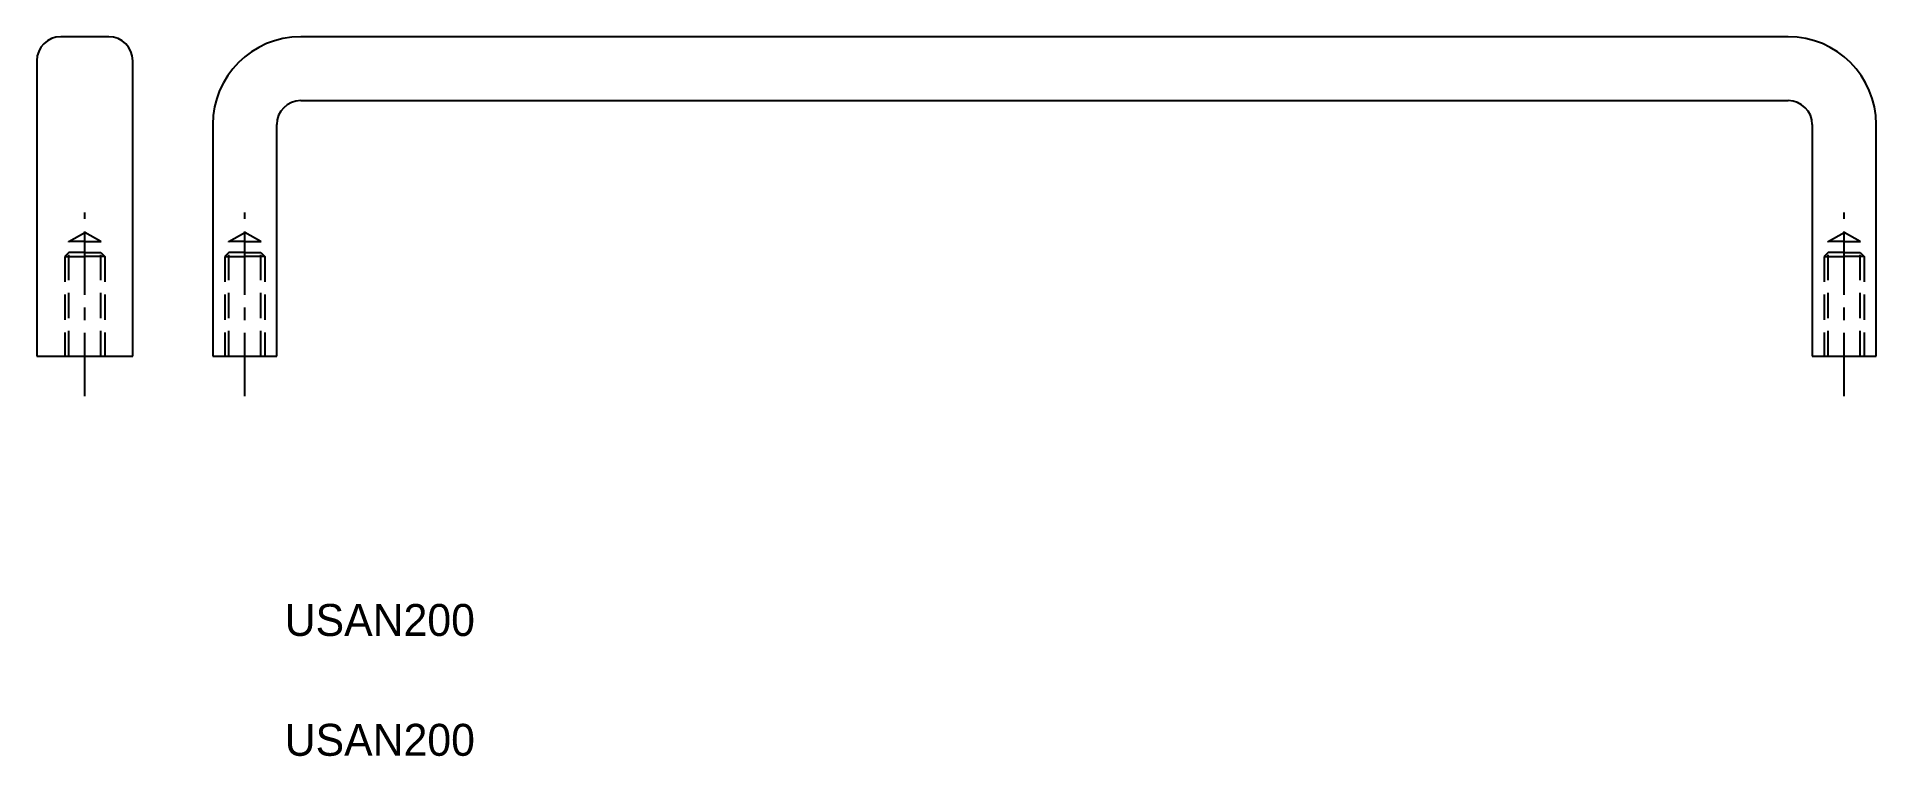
# Model space of a CAD drawing. Extents: x -21 to 209, y 10 to 100.
import ezdxf

# ---------------------------------------------------------------- set-up
doc = ezdxf.new("R2010")
doc.units = 0
doc.header["$LTSCALE"] = 0.25
doc.linetypes.add('CENTER', pattern=[50.8, 31.75, -6.35, 6.35, -6.35])
doc.linetypes.add('DASHED', pattern=[19.05, 12.7, -6.35])
doc.layers.get('0').update_dxf_attribs({"linetype": 'CONTINUOUS'})
doc.layers.add('CENTER', color=1, linetype='CENTER')

msp = doc.modelspace()

# ---------------------------------------------------------------- linework, layer by layer
at = {"color": 7, "linetype": 'CONTINUOUS'}
for p, q in [((-12, 100), (-18, 100)), ((198, 100), (12, 100)), ((-21, 97), (-21, 60)), ((-9, 60), (-9, 97)), ((12, 92), (198, 92)), ((1, 89), (1, 60)), ((9, 60), (9, 89)), ((201, 89), (201, 60)), ((209, 60), (209, 89)), ((-21, 60), (-9, 60)), ((1, 60), (9, 60)), ((201, 60), (209, 60))]:
    msp.add_line(p, q, dxfattribs=at)
at = {"color": 3, "linetype": 'DASHED'}
for p, q in [((-17, 74.354667), (-15, 75.509333)), ((-17, 60), (-17, 74.354667)), ((-15, 74.354667), (-17, 74.354667)), ((-13, 74.354667), (-15, 75.509333)), ((-15, 74.354667), (-13, 74.354667)), ((-13, 60), (-13, 74.354667)), ((3, 74.354667), (5, 75.509333)), ((5, 74.354667), (3, 74.354667)), ((3, 60), (3, 74.354667)), ((7, 74.354667), (5, 75.509333)), ((5, 74.354667), (7, 74.354667)), ((7, 60), (7, 74.354667)), ((203, 74.354667), (205, 75.509333)), ((203, 60), (203, 74.354667)), ((205, 74.354667), (203, 74.354667)), ((207, 74.354667), (205, 75.509333)), ((205, 74.354667), (207, 74.354667)), ((207, 60), (207, 74.354667)), ((-17, 73.004667), (-17.5, 72.504667)), ((-17.5, 72.504667), (-17.5, 60)), ((-17.5, 72.504667), (-15, 72.504667)), ((-15, 73.004667), (-17, 73.004667)), ((-15, 73.004667), (-13, 73.004667)), ((-12.5, 72.504667), (-15, 72.504667)), ((-13, 73.004667), (-12.5, 72.504667)), ((-12.5, 72.504667), (-12.5, 60)), ((3, 73.004667), (2.5, 72.504667)), ((2.5, 72.504667), (5, 72.504667)), ((2.5, 72.504667), (2.5, 60)), ((5, 73.004667), (3, 73.004667)), ((5, 73.004667), (7, 73.004667)), ((7.5, 72.504667), (5, 72.504667)), ((7, 73.004667), (7.5, 72.504667)), ((7.5, 72.504667), (7.5, 60)), ((203, 73.004667), (202.5, 72.504667)), ((202.5, 72.504667), (205, 72.504667)), ((202.5, 72.504667), (202.5, 60)), ((205, 73.004667), (203, 73.004667)), ((205, 73.004667), (207, 73.004667)), ((207.5, 72.504667), (205, 72.504667)), ((207, 73.004667), (207.5, 72.504667)), ((207.5, 72.504667), (207.5, 60))]:
    msp.add_line(p, q, dxfattribs=at)
at = {"color": 7, "linetype": 'CONTINUOUS'}
for centre, radius, start, end in [((-18, 97), 3, 90, 180), ((-12, 97), 3, 0, 90), ((12, 89), 11, 90, 180), ((198, 89), 11, 0, 90), ((12, 89), 3, 90, 180), ((198, 89), 3, 0, 90)]:
    msp.add_arc(centre, radius, start, end, dxfattribs=at)
at = {"layer": 'CENTER', "color": 1, "linetype": 'CENTER'}
for p, q in [((-15, 55), (-15, 78.004667)), ((5, 55), (5, 78.004667)), ((205, 55), (205, 78.004667))]:
    msp.add_line(p, q, dxfattribs=at)

# ---------------------------------------------------------------- texts
at = {"color": 7, "linetype": 'CONTINUOUS'}
for p in [(10, 25), (10, 10)]:
    msp.add_text('USAN200', height=4, dxfattribs=at).set_placement(p)

doc.saveas('drawing.dxf')
